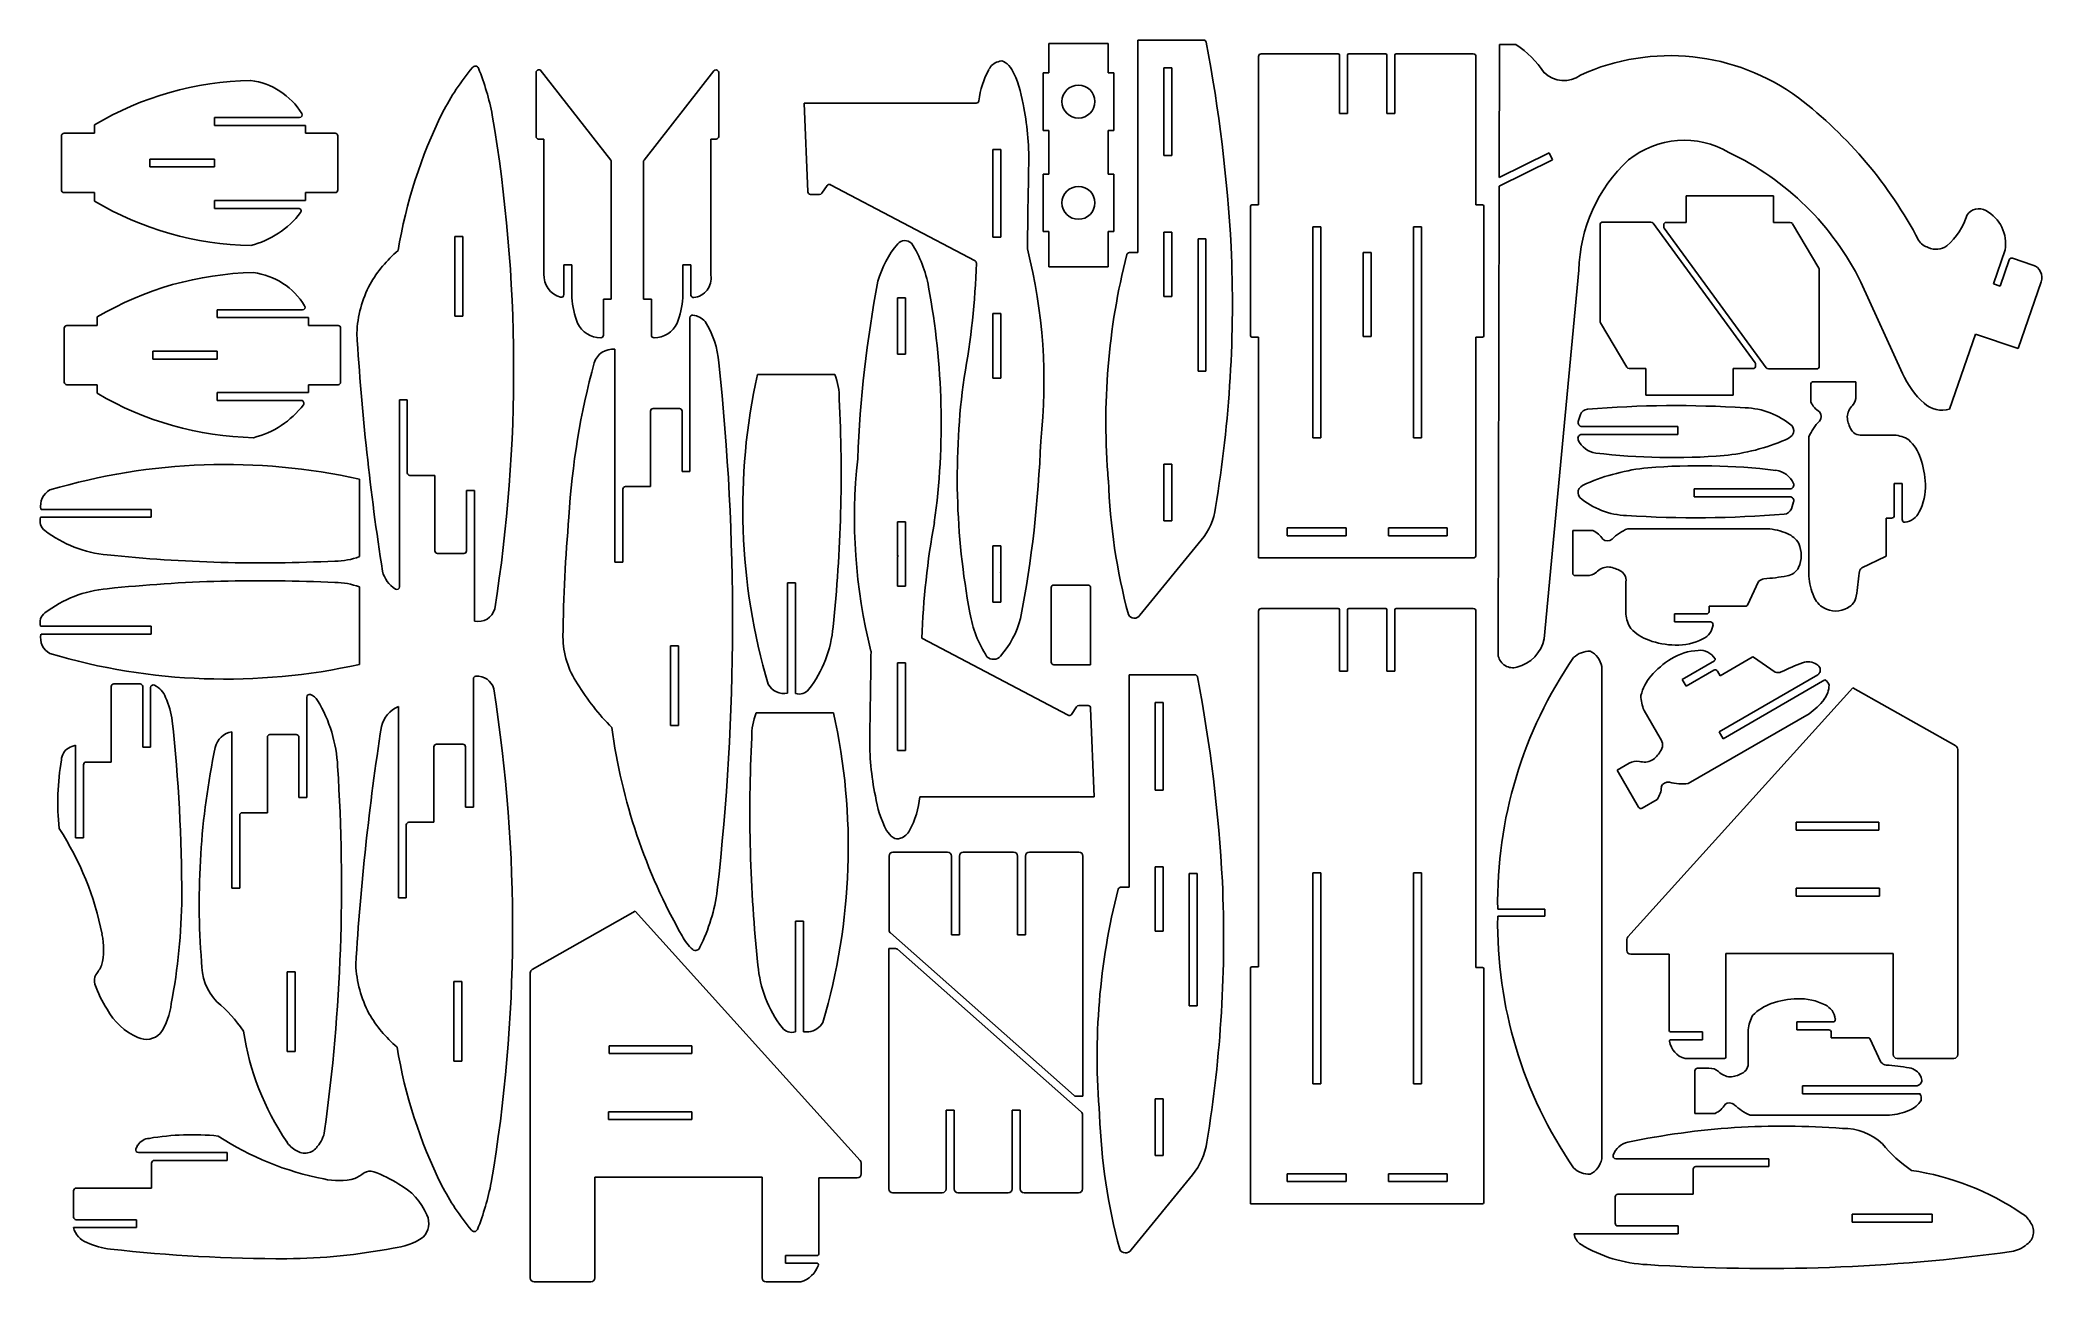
# Model space of a CAD drawing. Extents: x 197 to 957, y 126 to 597.
import ezdxf

# ---------------------------------------------------------------- set-up
doc = ezdxf.new("R2010")
doc.units = 0
doc.header["$MEASUREMENT"] = 0
doc.layers.add('WHITE', color=7, linetype='CONTINUOUS')

msp = doc.modelspace()

# ---------------------------------------------------------------- linework, layer by layer
at = {"layer": 'WHITE', "linetype": 'Continuous'}
for p, q in [((580.18, 596.07), (580.18, 584.9)), ((602.67, 596.07), (580.18, 596.07)), ((602.67, 584.9), (602.67, 596.07)), ((613.97, 597.35), (613.97, 516.62)), ((639, 597.35), (613.97, 597.35)), ((751.35, 595.63), (751.26, 545.15)), ((757.62, 595.62), (751.35, 595.63)), ((386.91, 586), (386.36, 586)), ((413.74, 551.78), (386.91, 586)), ((623.89, 586.8), (623.89, 553.45)), ((626.89, 586.8), (623.89, 586.8)), ((626.89, 553.45), (626.89, 586.8)), ((659.85, 591.13), (659.85, 534.74)), ((690.12, 592.13), (660.85, 592.13)), ((690.62, 569.5), (690.62, 591.63)), ((693.62, 591.63), (693.62, 569.5)), ((708.12, 592.13), (694.12, 592.13)), ((708.62, 569.5), (708.62, 591.63)), ((711.62, 591.63), (711.62, 569.5)), ((741.45, 592.13), (712.12, 592.13)), ((742.45, 534.74), (742.45, 591.13)), ((385.36, 585), (385.36, 560.75)), ((452.94, 585.61), (426.41, 551.78)), ((454.78, 560.75), (454.78, 585)), ((580.18, 584.9), (578, 584.9)), ((578, 584.9), (578, 563.04)), ((604.86, 584.9), (602.67, 584.9)), ((604.86, 563.04), (604.86, 584.9)), ((487.29, 573.39), (552.63, 573.39)), ((488.62, 539.7), (487.29, 573.39)), ((217.61, 565.18), (217.61, 561.93)), ((263.15, 564.93), (263.15, 567.93)), ((263.15, 567.93), (295.53, 567.93)), ((297.81, 564.93), (263.15, 564.93)), ((297.81, 561.93), (297.81, 564.93)), ((578, 563.04), (580.18, 563.04)), ((580.18, 563.04), (580.18, 546.46)), ((602.67, 546.46), (602.67, 563.04)), ((602.67, 563.04), (604.86, 563.04)), ((693.62, 569.5), (690.62, 569.5)), ((711.62, 569.5), (708.62, 569.5)), ((205.06, 560.93), (205.06, 540.43)), ((217.61, 561.93), (206.06, 561.93)), ((309.06, 561.93), (297.81, 561.93)), ((310.06, 540.43), (310.06, 560.93)), ((386.36, 559.75), (388.36, 559.75)), ((388.36, 559.75), (388.36, 508.49)), ((451.78, 508.01), (451.78, 559.75)), ((451.78, 559.75), (453.78, 559.75)), ((561.95, 555.8), (558.95, 555.8)), ((558.95, 555.8), (558.95, 522.45)), ((561.95, 537.79), (561.95, 555.8)), ((238.68, 552.16), (238.68, 549.2)), ((263.17, 552.16), (238.68, 552.16)), ((238.68, 549.2), (263.17, 549.2)), ((263.17, 549.2), (263.17, 552.16)), ((413.95, 498.91), (413.95, 551.16)), ((426.19, 551.16), (426.19, 498.91)), ((623.89, 553.45), (626.89, 553.45)), ((751.26, 545.15), (770.22, 554.56)), ((771.57, 551.88), (751.26, 541.8)), ((770.22, 554.56), (771.57, 551.88)), ((495.91, 542.11), (493.93, 539.18)), ((552.14, 513.5), (497.2, 542.43)), ((580.18, 546.46), (578, 546.46)), ((578, 546.46), (578, 524.6)), ((604.86, 546.36), (602.67, 546.46)), ((604.86, 524.7), (604.86, 546.36)), ((751.26, 541.8), (750.94, 363.41)), ((206.06, 539.43), (217.61, 539.43)), ((217.61, 539.43), (217.61, 536.18)), ((263.15, 533.43), (263.15, 536.43)), ((263.15, 536.43), (297.81, 536.43)), ((295.11, 533.43), (263.15, 533.43)), ((297.81, 536.43), (297.81, 539.43)), ((297.81, 539.43), (309.06, 539.43)), ((493.1, 538.74), (489.62, 538.74)), ((561.95, 522.45), (561.95, 537.79)), ((656.85, 534.24), (656.85, 484.97)), ((659.85, 534.74), (657.35, 534.74)), ((744.95, 534.74), (742.45, 534.74)), ((745.45, 484.97), (745.45, 534.24)), ((822.25, 538.2), (822.25, 528.11)), ((855.5, 538.2), (822.25, 538.2)), ((855.5, 528.11), (855.5, 538.2)), ((680.54, 446.23), (680.54, 526.41)), ((680.54, 526.41), (683.54, 526.41)), ((683.54, 526.41), (683.54, 446.23)), ((718.72, 526.41), (718.72, 446.23)), ((721.72, 526.41), (718.72, 526.41)), ((721.72, 446.23), (721.72, 526.41)), ((789.58, 527.22), (789.58, 490.43)), ((808.92, 528.22), (790.58, 528.22)), ((848.51, 474.75), (809.73, 527.81)), ((813.78, 527.11), (813.78, 526.52)), ((813.97, 525.93), (852.76, 472.88)), ((822.25, 528.11), (814.78, 528.11)), ((861.87, 528.11), (855.5, 528.11)), ((872.76, 510.77), (862.73, 527.62)), ((354.56, 522.73), (354.56, 492.45)), ((357.56, 522.73), (354.56, 522.73)), ((357.56, 492.45), (357.56, 522.73)), ((558.95, 522.45), (561.95, 522.45)), ((578, 524.6), (580.18, 524.6)), ((580.18, 524.6), (580.18, 511.27)), ((602.67, 524.6), (604.86, 524.7)), ((602.67, 511.27), (602.67, 524.6)), ((623.91, 524.45), (623.91, 499.94)), ((626.91, 524.45), (623.91, 524.45)), ((626.91, 499.94), (626.91, 524.45)), ((636.88, 521.84), (636.88, 471.58)), ((639.88, 521.84), (636.88, 521.84)), ((639.88, 471.58), (639.88, 521.84)), ((939.02, 504.81), (943.45, 517.62)), ((395.95, 500.68), (395.95, 512.03)), ((395.95, 512.03), (398.95, 512.03)), ((398.95, 512.03), (398.95, 499.52)), ((441.19, 499.48), (441.19, 512.03)), ((441.19, 512.03), (444.19, 512.03)), ((444.19, 512.03), (444.19, 500.52)), ((580.18, 511.27), (602.67, 511.27)), ((613.97, 516.62), (610.79, 516.62)), ((702.63, 516.71), (699.63, 516.71)), ((699.63, 516.71), (699.63, 484.81)), ((702.63, 484.81), (702.63, 516.71)), ((768.37, 370), (781.59, 509.93)), ((872.9, 473.47), (872.9, 510.26)), ((945.02, 513.91), (941.57, 503.93)), ((954.07, 511.92), (946.28, 514.53)), ((888.7, 505.42), (904.46, 470.75)), ((941.57, 503.93), (939.02, 504.81)), ((948.44, 480.17), (957.21, 505.55)), ((264.23, 491.94), (264.23, 494.94)), ((264.23, 494.94), (296.61, 494.94)), ((410.95, 485.27), (410.95, 498.91)), ((410.95, 498.91), (413.95, 498.91)), ((426.19, 498.91), (429.19, 498.91)), ((429.19, 498.91), (429.19, 485.27)), ((522.74, 499.51), (522.74, 478.02)), ((525.74, 499.51), (522.74, 499.51)), ((525.74, 478.02), (525.74, 499.51)), ((623.91, 499.94), (626.91, 499.94)), ((206.14, 487.94), (206.14, 467.45)), ((218.68, 488.94), (207.14, 488.94)), ((218.68, 492.19), (218.68, 488.94)), ((298.88, 491.94), (264.23, 491.94)), ((298.88, 488.94), (298.88, 491.94)), ((310.14, 488.94), (298.88, 488.94)), ((311.14, 467.45), (311.14, 487.94)), ((354.56, 492.45), (357.56, 492.45)), ((443.85, 491.9), (443.85, 433.49)), ((561.95, 493.46), (558.95, 493.46)), ((558.95, 493.46), (558.95, 468.94)), ((561.95, 468.94), (561.95, 493.46)), ((789.73, 489.92), (799.75, 473.07)), ((239.76, 479.17), (264.25, 479.17)), ((239.76, 476.22), (239.76, 479.17)), ((264.25, 479.17), (264.25, 476.22)), ((415.35, 399.06), (415.35, 479.94)), ((657.35, 484.47), (659.85, 484.47)), ((659.85, 484.47), (659.85, 400.68)), ((699.63, 484.81), (702.63, 484.81)), ((742.45, 401.68), (742.45, 484.47)), ((742.45, 484.47), (744.95, 484.47)), ((922.4, 457.15), (932.22, 485.6)), ((932.22, 485.6), (948.44, 480.17)), ((264.25, 476.22), (239.76, 476.22)), ((522.74, 478.02), (525.74, 478.02)), ((636.88, 471.58), (639.88, 471.58)), ((800.61, 472.58), (806.98, 472.58)), ((806.98, 472.58), (806.98, 462.49)), ((840.23, 462.49), (840.23, 472.58)), ((840.23, 472.58), (847.7, 472.58)), ((848.7, 473.58), (848.7, 474.16)), ((853.56, 472.47), (871.9, 472.47)), ((207.14, 466.45), (218.68, 466.45)), ((218.68, 466.45), (218.68, 463.2)), ((298.88, 463.45), (298.88, 466.45)), ((298.88, 466.45), (310.14, 466.45)), ((498.87, 470.4), (469.49, 470.4)), ((558.95, 468.94), (561.95, 468.94)), ((869.64, 459.96), (869.64, 466.59)), ((870.64, 467.59), (886.8, 467.59)), ((886.8, 467.59), (886.8, 462.28)), ((264.23, 460.45), (264.23, 463.45)), ((264.23, 463.45), (298.88, 463.45)), ((296.19, 460.45), (264.23, 460.45)), ((333.46, 389.71), (333.46, 460.72)), ((333.46, 460.72), (336.46, 460.72)), ((336.46, 460.72), (336.46, 433.01)), ((428.85, 456.43), (428.85, 427.78)), ((439.85, 457.43), (429.85, 457.43)), ((440.85, 433.49), (440.85, 456.43)), ((806.98, 462.49), (840.23, 462.49)), ((782.15, 455.1), (781.31, 452.53)), ((782.73, 450.56), (819.09, 450.56)), ((819.09, 450.56), (819.09, 447.56)), ((683.54, 446.23), (680.54, 446.23)), ((718.72, 446.23), (721.72, 446.23)), ((819.09, 447.56), (782.7, 447.56)), ((868.96, 393.71), (868.96, 446.67)), ((889.17, 447.36), (901.4, 447.36)), ((623.9, 436.33), (623.9, 414.82)), ((626.9, 436.33), (623.9, 436.33)), ((626.9, 414.82), (626.9, 436.33)), ((318.34, 430.57), (318.34, 401.19)), ((337.46, 432.01), (346.96, 432.01)), ((346.96, 432.01), (346.96, 403.38)), ((358.96, 403.38), (358.96, 426.29)), ((358.96, 426.29), (361.96, 426.29)), ((361.96, 426.29), (361.96, 376.71)), ((418.35, 426.78), (418.35, 399.06)), ((428.85, 427.78), (419.35, 427.78)), ((443.85, 433.49), (440.85, 433.49)), ((861.72, 426.9), (825.33, 426.91)), ((825.33, 426.91), (825.33, 423.91)), ((904.35, 428.9), (901.35, 428.9)), ((901.35, 428.9), (901.35, 416.77)), ((904.35, 415.25), (904.35, 428.9)), ((239.13, 419.11), (197.3, 419.11)), ((239.13, 416.11), (239.13, 419.11)), ((825.33, 423.91), (861.69, 423.9)), ((863.11, 421.93), (862.27, 419.36)), ((197.13, 416.11), (239.13, 416.11)), ((525.74, 414.41), (522.74, 414.41)), ((522.74, 414.41), (522.74, 401.44)), ((525.74, 389.9), (525.74, 414.41)), ((623.9, 414.82), (626.9, 414.82)), ((670.73, 409.13), (670.73, 412.13)), ((670.73, 412.13), (693.09, 412.13)), ((693.09, 412.13), (693.09, 409.13)), ((709.17, 409.13), (709.17, 412.13)), ((709.17, 412.13), (731.53, 412.13)), ((731.53, 412.13), (731.53, 409.13)), ((779.2, 411.1), (779.2, 394.95)), ((786.83, 411.1), (779.2, 411.1)), ((853.08, 411.79), (800.12, 411.79)), ((900.35, 415.77), (898.35, 415.77)), ((898.35, 415.77), (898.35, 401.65)), ((561.95, 405.33), (558.95, 405.33)), ((558.95, 405.33), (558.95, 383.84)), ((561.95, 395.42), (561.95, 405.33)), ((614.79, 378.89), (638.1, 407.4)), ((693.09, 409.13), (670.73, 409.13)), ((731.53, 409.13), (709.17, 409.13)), ((347.96, 402.38), (357.96, 402.38)), ((418.35, 399.06), (415.35, 399.06)), ((522.74, 401.44), (523.01, 401.58)), ((522.74, 401.13), (522.74, 389.9)), ((659.85, 400.68), (741.45, 400.68)), ((898.07, 401.2), (889.03, 396.95)), ((318.34, 360.25), (318.34, 389.64)), ((480.95, 349.35), (480.95, 391.19)), ((480.95, 391.19), (483.95, 391.19)), ((483.95, 391.19), (483.95, 349.19)), ((522.74, 389.9), (525.74, 389.9)), ((561.95, 395.1), (561.66, 394.97)), ((561.95, 383.84), (561.95, 395.1)), ((581.06, 389.39), (581.06, 361.12)), ((595.03, 390.39), (582.06, 390.39)), ((596.03, 360.12), (596.03, 389.39)), ((780.2, 393.95), (784.51, 393.95)), ((799.43, 391.57), (799.43, 379.34)), ((845.59, 382.68), (849.84, 391.72)), ((558.95, 383.84), (561.95, 383.84)), ((659.83, 380.46), (659.83, 245.37)), ((690.15, 381.46), (660.83, 381.46)), ((690.65, 357.73), (690.65, 380.96)), ((693.65, 380.96), (693.65, 357.73)), ((708.15, 381.46), (694.15, 381.46)), ((708.65, 357.73), (708.65, 380.96)), ((711.65, 380.96), (711.65, 357.73)), ((741.45, 381.46), (712.15, 381.46)), ((742.45, 245.1), (742.45, 380.46)), ((831.02, 380.39), (831.02, 382.39)), ((831.02, 382.39), (845.14, 382.39)), ((197.13, 374.71), (239.13, 374.71)), ((239.13, 374.71), (239.13, 371.71)), ((817.9, 376.39), (817.9, 379.39)), ((817.9, 379.39), (830.02, 379.39)), ((831.54, 376.39), (817.9, 376.39)), ((239.13, 371.71), (197.3, 371.71)), ((436.44, 367.34), (436.44, 337.07)), ((439.44, 367.34), (436.44, 367.34)), ((439.44, 337.07), (439.44, 367.34)), ((531.99, 370.15), (587.48, 340.92)), ((522.74, 360.9), (522.74, 327.56)), ((525.74, 360.9), (522.74, 360.9)), ((525.74, 327.56), (525.74, 360.9)), ((582.06, 360.12), (596.03, 360.12)), ((693.65, 357.73), (690.65, 357.73)), ((711.65, 357.73), (708.65, 357.73)), ((790.25, 359.43), (790.25, 271.85)), ((820.83, 354.57), (833.11, 361.66)), ((832.82, 358.03), (822.33, 351.97)), ((835.19, 355.94), (834.19, 357.67)), ((847.42, 363), (835.19, 355.94)), ((856.15, 357.27), (847.95, 362.97)), ((223.95, 351.81), (223.95, 323.14)), ((234.95, 352.81), (224.95, 352.81)), ((235.95, 328.86), (235.95, 351.81)), ((238.95, 351.44), (238.95, 328.86)), ((361.57, 354.75), (361.57, 306.02)), ((610.64, 356.32), (610.64, 275.59)), ((635.68, 356.32), (610.64, 356.32)), ((885.64, 351.39), (800.15, 256.78)), ((822.33, 351.97), (820.83, 354.57)), ((834.81, 334.59), (872.35, 356.26)), ((875.02, 354.33), (836.31, 331.99)), ((924.72, 329.29), (885.64, 351.39)), ((298.29, 347.86), (298.29, 309.64)), ((333.07, 271.59), (333.07, 344.25)), ((588.78, 341.25), (590.75, 344.18)), ((591.58, 344.62), (595.07, 344.62)), ((596.07, 343.66), (597.39, 309.96)), ((620.56, 345.76), (620.56, 312.42)), ((623.56, 345.76), (620.56, 345.76)), ((623.56, 312.42), (623.56, 345.76)), ((806.31, 342.78), (812.42, 332.19)), ((436.44, 337.07), (439.44, 337.07)), ((469, 341.89), (498.38, 341.89)), ((823.13, 315.03), (868.99, 341.51)), ((210.45, 294.43), (210.45, 329.52)), ((238.95, 328.86), (235.95, 328.86)), ((269.79, 275.21), (269.79, 334.64)), ((283.29, 332.56), (283.29, 303.92)), ((294.29, 333.56), (284.29, 333.56)), ((295.29, 309.64), (295.29, 332.56)), ((346.57, 328.93), (346.57, 300.3)), ((357.57, 329.93), (347.57, 329.93)), ((358.57, 306.02), (358.57, 328.93)), ((522.74, 327.56), (525.74, 327.56)), ((836.31, 331.99), (834.81, 334.59)), ((925.49, 212.1), (925.49, 327.98)), ((213.45, 322.14), (213.45, 294.43)), ((223.95, 323.14), (214.45, 323.14)), ((800.69, 322.68), (796.09, 320.03)), ((796.09, 320.03), (804.17, 306.03)), ((620.56, 312.42), (623.56, 312.42)), ((298.29, 309.64), (295.29, 309.64)), ((361.57, 306.02), (358.57, 306.02)), ((597.39, 309.96), (531.15, 309.96)), ((805.54, 305.67), (811.28, 308.98)), ((272.79, 302.92), (272.79, 275.21)), ((283.29, 303.92), (273.79, 303.92)), ((336.07, 299.3), (336.07, 271.59)), ((346.57, 300.3), (337.07, 300.3)), ((895.49, 300.33), (864.12, 300.33)), ((864.12, 300.33), (864.12, 297.33)), ((864.12, 297.33), (895.49, 297.33)), ((895.49, 297.33), (895.49, 300.33)), ((213.45, 294.43), (210.45, 294.43)), ((519.48, 287.46), (519.48, 259.36)), ((541.7, 288.96), (520.98, 288.96)), ((543.2, 257.6), (543.2, 287.46)), ((546.2, 287.46), (546.2, 257.6)), ((566.8, 288.96), (547.7, 288.96)), ((568.3, 257.6), (568.3, 287.46)), ((571.3, 287.46), (571.3, 257.6)), ((591.62, 288.96), (572.8, 288.96)), ((593.12, 196.23), (593.12, 287.46)), ((620.58, 283.42), (620.58, 258.91)), ((623.58, 283.42), (620.58, 283.42)), ((623.58, 258.91), (623.58, 283.42)), ((272.79, 275.21), (269.79, 275.21)), ((610.64, 275.59), (607.47, 275.59)), ((633.55, 280.81), (633.55, 230.55)), ((636.55, 280.81), (633.55, 280.81)), ((636.55, 230.55), (636.55, 280.81)), ((680.54, 281.1), (680.54, 200.91)), ((683.54, 281.1), (680.54, 281.1)), ((683.54, 200.91), (683.54, 281.1)), ((718.72, 281.1), (718.72, 200.91)), ((721.72, 281.1), (718.72, 281.1)), ((721.72, 200.91), (721.72, 281.1)), ((895.76, 275.24), (864.12, 275.24)), ((864.12, 275.24), (864.12, 272.24)), ((895.76, 272.24), (895.76, 275.24)), ((336.07, 271.59), (333.07, 271.59)), ((423.02, 266.51), (383.94, 244.4)), ((508.52, 171.9), (423.02, 266.51)), ((768.62, 267.29), (750.71, 267.29)), ((768.62, 264.59), (768.62, 267.29)), ((790.25, 271.85), (790.25, 172.44)), ((864.12, 272.24), (895.76, 272.24)), ((486.93, 262.69), (483.93, 262.69)), ((483.93, 262.69), (483.93, 220.69)), ((486.93, 220.71), (486.93, 262.69)), ((620.58, 258.91), (623.58, 258.91)), ((750.71, 264.59), (768.62, 264.59)), ((519.35, 252.31), (519.35, 161.08)), ((521.99, 252.31), (519.35, 252.31)), ((519.98, 258.24), (589.81, 196.48)), ((592.48, 190.3), (522.65, 252.06)), ((546.2, 257.6), (543.2, 257.6)), ((571.3, 257.6), (568.3, 257.6)), ((799.76, 255.78), (799.76, 251.65)), ((290.88, 243.49), (290.88, 213.19)), ((293.88, 243.49), (290.88, 243.49)), ((293.88, 213.19), (293.88, 243.49)), ((656.83, 244.87), (656.83, 155.37)), ((659.83, 245.37), (657.33, 245.37)), ((744.95, 245.1), (742.45, 245.1)), ((745.45, 155.87), (745.45, 244.6)), ((801.26, 250.15), (815.89, 250.15)), ((815.89, 250.15), (815.89, 221.19)), ((837.39, 211.1), (837.39, 250.42)), ((837.39, 250.42), (900.97, 250.42)), ((900.97, 250.42), (900.97, 212.1)), ((354.17, 239.85), (354.17, 209.58)), ((357.17, 239.85), (354.17, 239.85)), ((357.17, 209.58), (357.17, 239.85)), ((383.18, 243.1), (383.18, 127.22)), ((633.55, 230.55), (636.55, 230.55)), ((488.96, 220.74), (486.93, 220.71)), ((816.39, 220.69), (828.47, 220.69)), ((828.47, 220.69), (828.47, 217.69)), ((845.87, 221.5), (845.87, 209.27)), ((864.34, 221.46), (864.34, 224.46)), ((864.34, 224.46), (877.99, 224.46)), ((876.46, 221.46), (864.34, 221.46)), ((290.88, 213.19), (293.88, 213.19)), ((444.54, 215.45), (413.18, 215.45)), ((413.18, 215.45), (413.18, 212.45)), ((444.54, 212.45), (444.54, 215.45)), ((828.47, 217.69), (816.51, 217.69)), ((877.46, 218.46), (877.46, 220.46)), ((891.58, 218.46), (877.46, 218.46)), ((896.28, 209.13), (892.03, 218.17)), ((354.17, 209.58), (357.17, 209.58)), ((413.18, 212.45), (444.54, 212.45)), ((821.88, 210.6), (836.89, 210.6)), ((825.65, 205.9), (825.65, 189.75)), ((830.96, 206.9), (826.65, 206.9)), ((902.47, 210.6), (923.99, 210.6)), ((680.54, 200.91), (683.54, 200.91)), ((718.72, 200.91), (721.72, 200.91)), ((866.46, 197.15), (866.46, 200.15)), ((866.46, 200.15), (909.8, 200.15)), ((444.54, 190.36), (412.9, 190.36)), ((412.9, 190.36), (412.9, 187.36)), ((444.54, 187.36), (444.54, 190.36)), ((541.17, 161.08), (541.17, 190.95)), ((541.17, 190.95), (544.17, 190.95)), ((544.17, 190.95), (544.17, 161.08)), ((566.27, 161.08), (566.27, 190.95)), ((566.27, 190.95), (569.27, 190.95)), ((569.27, 190.95), (569.27, 161.08)), ((590.47, 196.23), (593.12, 196.23)), ((620.57, 195.3), (620.57, 173.79)), ((623.57, 195.3), (620.57, 195.3)), ((623.57, 173.79), (623.57, 195.3)), ((911.15, 197.15), (866.46, 197.15)), ((412.9, 187.36), (444.54, 187.36)), ((592.99, 161.08), (592.99, 189.18)), ((825.65, 189.75), (833.27, 189.75)), ((846.56, 189.06), (899.52, 189.06)), ((234.28, 174.86), (268.05, 174.86)), ((239.33, 170.86), (239.33, 161.36)), ((268.05, 171.86), (240.33, 171.86)), ((268.05, 174.86), (268.05, 171.86)), ((508.9, 166.76), (508.9, 170.89)), ((620.57, 173.79), (623.57, 173.79)), ((795.55, 172.5), (853.71, 172.5)), ((824.99, 168.5), (824.99, 159)), ((853.71, 169.5), (825.99, 169.5)), ((853.71, 172.5), (853.71, 169.5)), ((209.67, 160.36), (209.67, 150.36)), ((239.33, 161.36), (210.67, 161.36)), ((407.69, 127.22), (407.69, 165.54)), ((407.69, 165.54), (471.27, 165.54)), ((471.27, 165.54), (471.27, 127.22)), ((492.78, 136.31), (492.78, 165.26)), ((492.78, 165.26), (507.4, 165.26)), ((611.46, 137.86), (634.77, 166.37)), ((693.09, 166.82), (670.73, 166.82)), ((670.73, 166.82), (670.73, 163.82)), ((670.73, 163.82), (693.09, 163.82)), ((693.09, 163.82), (693.09, 166.82)), ((731.53, 166.82), (709.17, 166.82)), ((709.17, 166.82), (709.17, 163.82)), ((709.17, 163.82), (731.53, 163.82)), ((731.53, 163.82), (731.53, 166.82)), ((520.85, 159.58), (539.67, 159.58)), ((545.67, 159.58), (564.77, 159.58)), ((570.77, 159.58), (591.49, 159.58)), ((656.83, 155.37), (744.95, 155.37)), ((795.35, 158), (795.35, 148)), ((824.99, 159), (796.35, 159)), ((233.62, 146.36), (209.59, 146.36)), ((210.67, 149.36), (233.62, 149.36)), ((233.62, 149.36), (233.62, 146.36)), ((796.35, 147), (819.28, 147)), ((819.28, 147), (819.28, 144)), ((915.72, 151.41), (885.42, 151.41)), ((885.42, 151.41), (885.42, 148.41)), ((885.42, 148.41), (915.72, 148.41)), ((915.72, 148.41), (915.72, 151.41)), ((819.28, 144), (779.82, 144)), ((480.19, 132.81), (480.19, 135.81)), ((480.19, 135.81), (492.28, 135.81)), ((492.28, 132.81), (480.19, 132.81)), ((384.68, 125.72), (406.19, 125.72)), ((472.77, 125.72), (485.91, 125.72))]:
    msp.add_line(p, q, dxfattribs=at)
for centre in [(591.43, 573.97), (591.43, 535.53)]:
    msp.add_circle(centre, 6.25, dxfattribs=at)
for centre, radius, start, end in [((639, 596.35), 1, 10.76271, 90), ((65.47, 487.33), 584.8, 3.08471, 10.76271), ((738.03, 565.11), 36.26, 33.19548, 57.29125), ((435.49, 524.93), 96.71, 140.17453, 152.34958), ((362.32, 586.17), 1.3, 23.23309, 147.54535), ((269.95, 549.56), 100.66, 11.02712, 21.63741), ((386.36, 585), 1, 90, 180), ((453.72, 585), 1, 86.80313, 142.01559), ((453.78, 585), 1, 0, 90), ((586.14, 570.53), 32.73, 151.34454, 173.42574), ((562.72, 583.42), 6.01, 107.80898, 152.07772), ((562.08, 586.89), 2.54, 51.80428, 118.02696), ((553.76, 577.05), 15.42, 36.5139, 50.11653), ((528.53, 566.87), 42.31, 8.4164, 27.22079), ((660.85, 591.13), 1, 90, 180), ((690.12, 591.63), 0.5, 0, 90), ((694.12, 591.63), 0.5, 90, 180), ((708.12, 591.63), 0.5, 0, 90), ((712.12, 591.63), 0.5, 90, 180), ((741.45, 591.13), 1, 0, 90), ((816.21, 509.12), 82.31, 53.61218, 114.42566), ((279.33, 460.73), 121.32, 91.12601, 120.58374), ((273.41, 555.25), 27.02, 31.71918, 82.46114), ((775.79, 592.52), 10.59, 225.50131, 307.07558), ((552.63, 574.39), 1, 270, 353.42574), ((469.3, 552.02), 103.26, 358.99466, 11.76196), ((764.02, 443.99), 165.75, 27.80582, 52.44463), ((295.53, 568.93), 1, 270, 31.71918), ((517.47, 486.95), 187, 153.7005, 170.63668), ((-202.06, 472.22), 578.92, 350.9686, 9.60454), ((206.06, 560.93), 1, 90, 180), ((309.06, 560.93), 1, 0, 90), ((386.36, 560.75), 1, 180, 270), ((453.78, 560.75), 1, 270, 0), ((821.54, 525.56), 33.72, 59.63639, 128.77991), ((412.95, 551.16), 1, 0, 38.09762), ((427.19, 551.16), 1, 141.90238, 180), ((4137.83, 480.91), 3565.96, 178.88651, 179.40321), ((840.2, 508.78), 58.62, 132.73165, 178.88351), ((792.63, 457.74), 107.25, 26.39207, 64.63107), ((206.06, 540.43), 1, 180, 270), ((309.06, 540.43), 1, 270, 0), ((496.74, 541.55), 1, 62.22683, 145.98986), ((279.33, 640.63), 121.32, 239.41627, 268.87399), ((295.11, 532.43), 1, 322.68362, 90), ((489.62, 539.74), 1, 182.25, 270), ((493.1, 539.74), 1, 270, 325.98986), ((657.35, 534.24), 0.5, 90, 180), ((744.95, 534.24), 0.5, 0, 90), ((933.49, 527.89), 5.39, 60.41224, 145.37343), ((929.53, 520.09), 14.14, 349.9435, 62.06604), ((268.58, 552.66), 34.37, 284.10307, 322.68362), ((790.58, 527.22), 1, 90, 180), ((808.92, 527.22), 1, 36.16548, 90), ((814.78, 527.11), 1, 90, 180), ((814.78, 526.52), 1, 180, 216.16547), ((861.87, 527.11), 1, 30.76436, 90), ((904.53, 538.62), 25.69, 311.02503, 342.63006), ((363.33, 481.11), 47.31, 129.93871, 150.15156), ((550.4, 496.25), 36.39, 139.28908, 164.87948), ((525.5, 517.57), 3.62, 46.4861, 138.0139), ((491.39, 496.31), 43.7, 9.51684, 33.11604), ((372.55, 467.63), 205.78, 353.69604, 14.18247), ((175.64, 497.43), 474.27, 350.58359, 2.58288), ((915.64, 524.26), 5.82, 210.50269, 256.69679), ((917.33, 524.63), 6.75, 243.35415, 307.01906), ((258.13, 522.46), 294.7, 349.5983, 358.07851), ((551.67, 512.61), 1, 358.07851, 62.22683), ((859.82, 452.2), 257.98, 165.7116, 184.89906), ((610.79, 515.62), 1, 90, 165.7116), ((871.9, 510.26), 1, 0, 30.76436), ((945.97, 513.58), 1, 71.48711, 160.94241), ((952.48, 507.18), 5, 340.94241, 71.48712), ((280.41, 387.75), 121.32, 91.12601, 120.58374), ((274.48, 482.27), 27.02, 31.71918, 82.46114), ((361.6, 484.08), 44.36, 152.37598, 177.42495), ((396.92, 507.99), 8.57, 176.62749, 254.92846), ((444.43, 506.9), 7.43, 276.81145, 8.54878), ((949.85, 422.13), 442.55, 169.10919, 177.90322), ((261.67, 452.08), 277.62, 352.13708, 10.68153), ((296.61, 495.94), 1, 270, 31.71918), ((394.95, 500.68), 1, 254.92846, 0), ((434.49, 502.49), 35.66, 184.7838, 200.84026), ((405.66, 502.51), 35.66, 339.1382, 355.12512), ((445.19, 500.52), 1, 180, 276.81145), ((207.14, 487.94), 1, 90, 180), ((310.14, 487.94), 1, 0, 90), ((410.05, 494.18), 9.91, 206.19953, 269.34108), ((430.09, 494.18), 9.91, 270.65892, 333.80047), ((444.85, 491.9), 1, 82.95185, 180), ((444.04, 485.4), 7.55, 42.49224, 82.95185), ((420.37, 472.09), 34.55, 4.53069, 32.20157), ((790.58, 490.43), 1, 180, 210.76436), ((1281.78, 544.26), 966.25, 183.45253, 188.8504), ((414.59, 472.49), 7.48, 84.16572, 161.87311), ((409.95, 485.27), 1, 269.34108, 0), ((430.19, 485.27), 1, 180, 270.65892), ((657.35, 484.97), 0.5, 180, 270), ((744.95, 484.97), 0.5, 270, 0), ((681.65, 399.77), 284.26, 164.69185, 176.69319), ((-458.22, 377.33), 918.22, 353.56775, 6.09466), ((800.61, 473.58), 1, 210.76436, 270), ((847.7, 473.58), 1, 270, 0), ((847.7, 474.16), 1, 0, 36.16547), ((853.56, 473.47), 1, 216.16548, 270), ((871.9, 473.47), 1, 270, 0), ((207.14, 467.45), 1, 180, 270), ((310.14, 467.45), 1, 270, 0), ((698.49, 419.46), 234.59, 167.46039, 196.52517), ((475.15, 461.28), 25.42, 359.42273, 21.01597), ((823.01, 431.27), 277.62, 172.13708, 190.68153), ((870.64, 466.59), 1, 90, 180), ((936.2, 485.11), 34.83, 204.34396, 227.58907), ((280.41, 567.64), 121.32, 239.41627, 268.87399), ((269.65, 479.68), 34.37, 284.10307, 322.68362), ((296.19, 459.45), 1, 322.68362, 90), ((429.85, 456.43), 1, 90, 180), ((439.85, 456.43), 1, 0, 90), ((-57.5, 432.82), 558.77, 354.01209, 2.89323), ((785, 454.16), 3, 92.82975, 161.85), ((818.36, 48.54), 409.99, 86.31277, 94.68787), ((843.91, 429.06), 28.64, 49.41529, 88.36498), ((877.3, 463.35), 8.37, 203.86793, 239.03052), ((890.16, 453.78), 6.68, 134.09796, 176.13756), ((881.49, 462.07), 5.31, 319.01775, 2.24862), ((919.63, 467.28), 10.5, 228.69135, 285.28215), ((782.74, 452.06), 1.5, 161.85, 269.99113), ((860.35, 448.98), 2.85, 325.53668, 39.80619), ((886.68, 439.18), 19.24, 135.55524, 157.07006), ((870.84, 454.44), 2.77, 319.65109, 38.85859), ((894.72, 455.15), 11.27, 184.67149, 207.93655), ((888.56, 451.41), 4.1, 202.0807, 278.61461), ((134.84, 461.23), 442.55, 349.10919, 357.90322), ((782.7, 446.06), 1.5, 89.99113, 203.48354), ((789.04, 448.9), 8.45, 204.00782, 262.85038), ((828.86, 518.34), 79.18, 275.69819, 293.17728), ((857.36, 452.37), 7.33, 291.38337, 316.86695), ((900.11, 434.25), 13.17, 59.1075, 84.36173), ((894.21, 432.52), 18.17, 19.48877, 45.86002), ((267.41, 201.58), 234.59, 77.46039, 106.52517), ((712.13, 415.72), 205.78, 173.69604, 194.18247), ((815.56, 356.12), 79.18, 95.69819, 113.17728), ((817.17, 682.95), 244.18, 263.13743, 274.59361), ((827.25, 191.51), 244.18, 83.13743, 94.59361), ((855.38, 425.56), 8.45, 24.00782, 82.85038), ((880.06, 427.64), 33.15, 1.74641, 19.26912), ((203.88, 420.55), 6.74, 118.36832, 192.2969), ((337.46, 433.01), 1, 180, 270), ((419.35, 426.78), 1, 90, 180), ((832.67, 438.51), 230.03, 182.07997, 194.95159), ((784.07, 425.48), 2.85, 145.53668, 219.80619), ((787.06, 422.09), 7.33, 111.38337, 136.86695), ((861.72, 428.4), 1.5, 269.99714, 23.48354), ((891.27, 428.03), 21.93, 333.17702, 1.6287), ((618.75, 423.22), 25, 320.7249, 352.20668), ((800.51, 445.41), 28.64, 229.41529, 268.36498), ((859.42, 420.3), 3, 272.82975, 341.85), ((861.69, 422.4), 1.5, 341.85, 89.99113), ((201.64, 414.75), 4.71, 163.17998, 231.89995), ((226.52, 447.47), 45.81, 232.6676, 264.93563), ((998.38, 363.48), 602.82, 174.98573, 179.30905), ((826.55, 360.89), 294.7, 169.5983, 178.20041), ((783.44, 403.45), 8.37, 30.96948, 66.13207), ((807.62, 394.07), 19.24, 112.92994, 134.44476), ((826.06, 825.92), 409.99, 266.31277, 274.68787), ((851.54, 388.8), 23.04, 66.5477, 86.17536), ((900.35, 416.77), 1, 270, 0), ((905.35, 415.25), 1, 180, 276.90583), ((904.65, 421.04), 6.84, 276.90583, 334.80852), ((347.96, 403.38), 1, 180, 270), ((357.96, 403.38), 1, 270, 0), ((792.36, 409.91), 2.77, 231.14141, 310.34891), ((857.28, 401.48), 9.12, 31.03768, 67.90757), ((854.73, 401.72), 11.29, 335.71743, 23.29818), ((280.76, 957.56), 558.77, 264.01209, 272.89322), ((309.22, 424.91), 25.42, 269.42273, 291.01597), ((337.82, 398.28), 11.11, 193.95321, 238.0294), ((523.24, 401.13), 0.5, 116.63616, 180), ((741.45, 401.68), 1, 270, 0), ((793.01, 390.59), 6.68, 93.86244, 135.90204), ((791.64, 386.03), 11.27, 62.06345, 85.32851), ((795.38, 392.19), 4.1, 351.38539, 67.91929), ((859.77, 399.58), 5.82, 278.47828, 334.51337), ((891.37, 394.47), 3.41, 133.27218, 171.99573), ((897.85, 401.65), 0.5, 295.17883, 0), ((226.52, 343.36), 45.81, 95.06437, 127.3324), ((280.76, -166.73), 558.77, 87.10677, 95.98792), ((309.22, 365.91), 25.42, 68.98403, 90.57727), ((332.46, 389.71), 1, 238.0294, 0), ((561.45, 395.42), 0.5, 294.52765, 0), ((582.06, 389.39), 1, 90, 180), ((595.03, 389.39), 1, 0, 90), ((780.2, 394.95), 1, 180, 270), ((784.72, 399.25), 5.31, 267.75138, 310.98225), ((852.32, 389.38), 3.41, 98.00427, 136.72782), ((846.37, 474.14), 81.57, 273.84978, 280.06416), ((891.95, 395.25), 23.04, 183.82464, 203.4523), ((806.61, 400.42), 81.57, 349.93584, 356.15022), ((363.42, 383.03), 6.49, 257.04281, 344.99858), ((660.83, 380.46), 1, 90, 180), ((690.15, 380.96), 0.5, 0, 90), ((694.15, 380.96), 0.5, 90, 180), ((708.15, 380.96), 0.5, 0, 90), ((712.15, 380.96), 0.5, 90, 180), ((741.45, 380.46), 1, 0, 90), ((830.02, 380.39), 1, 270, 0), ((845.14, 382.89), 0.5, 270, 334.82117), ((879.15, 389.41), 8.98, 201.79314, 239.26161), ((879.05, 389.67), 9.15, 240.66087, 300.32352), ((881.16, 387.03), 5.82, 295.48663, 351.52172), ((201.64, 376.08), 4.71, 128.10005, 196.82002), ((452.6, 378.57), 45.81, 322.6676, 354.93563), ((593.29, 387.04), 43.7, 189.51684, 213.11604), ((534.28, 387.11), 36.39, 319.28908, 344.87948), ((612.68, 380.29), 2.53, 206.56334, 326.28399), ((812.54, 380.64), 13.17, 185.63827, 210.8925), ((814.28, 386.53), 18.17, 224.13998, 250.51123), ((825.75, 376.1), 6.84, 295.19148, 353.09417), ((831.54, 375.39), 1, 353.09417, 90), ((203.88, 370.28), 6.74, 167.7031, 241.63168), ((427.52, 370.84), 31.92, 180.16778, 214.21656), ((-3053.14, 402.44), 3565.96, 358.88651, 359.40321), ((754.68, 372.72), 13.95, 283.84113, 348.773), ((785.71, 356.17), 9.09, 88.87649, 132.52787), ((782, 357.8), 8.42, 11.19571, 62.45551), ((819.15, 400.69), 33.15, 250.73088, 268.25359), ((828.12, 343.68), 21.93, 93.17702, 121.6287), ((818.77, 389.48), 21.93, 268.3713, 296.82298), ((827.48, 358.76), 6.84, 31.8258, 94.80852), ((267.41, 589.25), 234.59, 253.47483, 282.53961), ((559.18, 365.79), 3.62, 226.4861, 318.0139), ((582.06, 361.12), 1, 180, 270), ((914.85, 269.88), 164.16, 145.49554, 180.90385), ((756.51, 364.67), 5.71, 192.79308, 285.40047), ((834.06, 334.16), 33.15, 121.74641, 139.26912), ((833.32, 357.17), 1, 30, 120), ((832.86, 362.1), 0.5, 300, 31.82581), ((847.67, 362.56), 0.5, 55.17883, 120), ((894.36, 284.16), 81.57, 109.93584, 116.15022), ((868.68, 355.42), 5.82, 55.48663, 111.52172), ((867.79, 355.25), 6.51, 33.38048, 49.86955), ((870.58, 358.26), 2.7, 336.52906, 11.99823), ((224.95, 351.81), 1, 90, 180), ((234.95, 351.81), 1, 0, 90), ((239.95, 351.44), 1, 64.02558, 180), ((236.62, 344.6), 8.61, 21.29976, 64.02558), ((362.57, 354.75), 1, 94.75124, 180), ((363.03, 349.28), 6.49, 15.00142, 94.75124), ((-202.45, 260.08), 578.92, 350.39546, 9.0314), ((477.64, 399.53), 89.61, 211.36158, 224.90296), ((479.51, 355.94), 6.74, 208.36832, 282.2969), ((485.31, 353.7), 4.71, 253.17998, 321.89995), ((635.68, 355.32), 1, 10.76271, 90), ((62.15, 246.3), 584.8, 3.08471, 10.76271), ((822.76, 343.98), 18.17, 139.48877, 165.86002), ((857.13, 360.54), 3.41, 253.27218, 291.99573), ((866.51, 361.4), 7.78, 318.62553, 327.24437), ((867.48, 352.54), 9.12, 322.09242, 358.96232), ((873.74, 351.68), 2.94, 13.56001, 64.32071), ((218.8, 335.7), 28.5, 6.30361, 24.95465), ((299.29, 347.86), 1, 69.98624, 180), ((297.84, 343.86), 5.25, 30.7743, 69.98624), ((256.96, 319), 53.09, 2.62612, 31.25832), ((337.42, 334.03), 11.11, 113.06431, 166.04679), ((591.58, 343.62), 1, 90, 145.98986), ((595.07, 343.62), 1, 2.25, 90), ((818.31, 348.22), 13.17, 179.1075, 204.36173), ((856.17, 360.65), 23.04, 303.82464, 323.4523), ((-354.28, 272.51), 605.06, 359.9327, 6.29237), ((1281.39, 188.05), 966.25, 171.1496, 176.54747), ((630.39, 365.12), 218.13, 187.59901, 209.65881), ((492.73, 332.78), 25.42, 158.98403, 180.57727), ((269.39, 290.96), 234.59, 343.47483, 12.53961), ((587.95, 341.81), 1, 242.22683, 325.98986), ((210.67, 323.7), 5.61, 121.99512, 176.77201), ((212.3, 320.57), 9.13, 101.68211, 120.32766), ((544.06, 269.85), 286.66, 168.14455, 184.52452), ((271, 327.07), 7.67, 99.05562, 167.38309), ((284.29, 332.56), 1, 90, 180), ((294.29, 332.56), 1, 0, 90), ((347.57, 328.93), 1, 90, 180), ((357.57, 328.93), 1, 0, 90), ((1025.37, 304.32), 558.77, 177.10677, 185.98791), ((615.38, 331.34), 103.26, 178.99466, 191.76196), ((802.91, 333.1), 11.27, 304.67149, 327.93655), ((809.22, 329.63), 4.1, 322.08071, 38.61461), ((923.99, 327.98), 1.5, 0, 60.50434), ((300.06, 307.8), 96.38, 170.31574, 185.89618), ((214.45, 322.14), 1, 90, 180), ((-372.63, 276.54), 684.1, 352.14595, 3.76241), ((803.53, 318.19), 5.31, 79.01775, 122.24862), ((806.37, 329.83), 6.68, 254.09796, 296.13756), ((804.52, 313.91), 8.37, 323.86793, 359.03052), ((815.46, 312.78), 2.77, 79.65109, 158.85859), ((820.76, 334.13), 19.24, 255.55524, 277.07006), ((556.15, 316.48), 42.31, 188.4164, 207.22079), ((498.54, 312.82), 32.73, 331.34454, 354.98373), ((805.04, 306.53), 1, 210, 300), ((110.21, 236.41), 112.31, 10.95291, 33.19297), ((273.79, 302.92), 1, 90, 180), ((337.07, 299.3), 1, 90, 180), ((530.92, 306.3), 15.42, 216.5139, 230.11653), ((521.96, 299.94), 6.01, 287.80898, 332.07772), ((522.6, 296.47), 2.54, 231.80428, 298.02696), ((520.98, 287.46), 1.5, 90, 180), ((541.7, 287.46), 1.5, 0, 90), ((547.7, 287.46), 1.5, 90, 180), ((566.8, 287.46), 1.5, 0, 90), ((572.8, 287.46), 1.5, 90, 180), ((591.62, 287.46), 1.5, 0, 90), ((387.04, 283.11), 67.74, 333.42008, 352.66712), ((856.5, 211.16), 257.98, 165.7116, 184.89906), ((607.47, 274.59), 1, 90, 165.7116), ((172.31, 256.4), 474.27, 350.58359, 2.58288), ((31.25, 273.24), 219.53, 349.02621, 359.62537), ((520.98, 259.36), 1.5, 180, 228.50932), ((914.85, 262), 164.16, 179.09615, 214.50446), ((195.46, 252.15), 25.63, 345.87642, 12.6339), ((456.49, 265.21), 17.6, 207.1555, 228.7702), ((445.96, 253.36), 1.75, 232.23692, 341.16157), ((521.99, 251.31), 1, 48.50932, 90), ((801.26, 255.78), 1.5, 137.89538, 180), ((801.26, 251.65), 1.5, 180, 270), ((203.21, 254.18), 19.01, 321.76114, 334.16764), ((279.46, 246.69), 21.17, 178.53082, 223.72454), ((361.21, 248.23), 44.36, 182.57505, 207.62402), ((384.68, 243.1), 1.5, 119.49565, 180), ((515.28, 250.07), 45.81, 185.06437, 217.3324), ((657.33, 244.87), 0.5, 90, 180), ((744.95, 244.6), 0.5, 0, 90), ((222.39, 240.1), 4.84, 151.45802, 195.74999), ((265.57, 256.38), 50.97, 200.19317, 212.11842), ((243.63, 240.72), 24.11, 208.32844, 246.8429), ((222.45, 233.82), 24.43, 325.66577, 354.42856), ((229.82, 190.72), 53.74, 34.31376, 50.28539), ((860.72, 214.32), 18.17, 109.48877, 135.86002), ((865.6, 200.16), 33.15, 91.74641, 109.26912), ((865.21, 211.37), 21.93, 63.17702, 91.6287), ((872.19, 224.75), 6.84, 6.90583, 64.80852), ((374.16, 235.92), 101.05, 188.48226, 214.28866), ((362.94, 251.2), 47.31, 209.84843, 230.06129), ((482.56, 225.2), 4.71, 218.10005, 286.82002), ((488.42, 227.38), 6.66, 274.63642, 331.80397), ((816.39, 221.19), 0.5, 180, 270), ((858.98, 220.21), 13.17, 149.1075, 174.36173), ((876.46, 220.46), 1, 0, 90), ((877.99, 225.46), 1, 270, 6.90583), ((237.32, 225.36), 7.51, 244.97801, 314.91172), ((517.08, 245.36), 187, 189.36332, 206.2995), ((816.51, 217.19), 0.5, 90, 187.7477), ((823.75, 218.18), 7.8, 187.74771, 256.11174), ((891.58, 217.96), 0.5, 25.17884, 90), ((826.65, 205.9), 1, 90, 180), ((831.17, 201.59), 5.31, 49.01775, 92.24862), ((839.45, 210.26), 6.68, 224.09796, 266.13756), ((836.89, 211.1), 0.5, 270, 0), ((841.82, 208.66), 4.1, 292.08071, 8.61461), ((898.77, 211.47), 3.41, 223.27218, 261.99573), ((892.81, 126.71), 81.57, 79.93584, 86.15022), ((902.47, 212.1), 1.5, 180, 270), ((906.21, 201.27), 5.82, 25.48663, 81.52172), ((923.99, 212.1), 1.5, 270, 0), ((838.08, 214.82), 11.27, 274.67149, 297.93655), ((907.32, 207.53), 7.78, 288.62553, 297.24437), ((909.28, 202.78), 2.7, 306.52906, 341.99823), ((905.35, 201.56), 6.51, 3.38048, 19.86955), ((590.47, 197.23), 1, 228.50931, 270), ((591.49, 189.18), 1.5, 0, 48.50932), ((829.89, 197.4), 8.37, 293.86793, 329.03052), ((838.8, 190.94), 2.77, 49.65109, 128.85859), ((854.06, 206.78), 19.24, 225.55524, 247.07006), ((897.99, 212.05), 23.04, 273.82464, 293.4523), ((903.72, 199.37), 9.12, 292.09242, 328.96232), ((908.72, 195.5), 2.94, 343.56001, 34.32071), ((294.05, 184.67), 11.13, 317.57398, 351.6802), ((829.34, 197.48), 230.03, 182.07997, 194.95159), ((859.06, -101.76), 286.66, 85.47548, 101.85545), ((882.22, 162.84), 21.17, 46.27546, 91.46918), ((234.28, 175.86), 1, 159.4941, 270), ((241.9, 173.01), 9.13, 149.67233, 159.49409), ((238.78, 174.65), 5.61, 93.22799, 148.00488), ((254.67, 85.25), 96.38, 84.10382, 99.68426), ((326.06, 275.11), 112.31, 236.80703, 259.04709), ((298.16, 183.4), 8.7, 210.43139, 243.24192), ((297.5, 180.32), 5.71, 235.24301, 326.42299), ((615.42, 182.19), 25, 320.7249, 352.20668), ((801.84, 171.3), 7.67, 102.61691, 160.67534), ((938.19, 212.48), 53.74, 219.71461, 235.68624), ((240.33, 170.86), 1, 90, 180), ((322.38, 162.92), 4.84, 74.25001, 118.54198), ((306.1, 119.74), 50.97, 57.88158, 69.80683), ((507.4, 170.89), 1.5, 0, 42.10462), ((785.71, 175.7), 9.09, 227.47213, 271.12351), ((782, 174.08), 8.42, 297.54449, 348.80429), ((795.55, 173.5), 1, 160.67534, 270), ((825.99, 168.5), 1, 90, 180), ((892.99, 68.14), 101.05, 55.71134, 81.51774), ((210.67, 160.36), 1, 90, 180), ((310.33, 189.85), 25.63, 257.3661, 284.12358), ((308.3, 182.11), 19.01, 295.83236, 308.23886), ((321.75, 141.69), 24.11, 23.1571, 61.67155), ((435.1, 207.38), 96.71, 207.65042, 219.82546), ((269.55, 182.75), 100.66, 338.36259, 348.97288), ((507.4, 166.76), 1.5, 270, 0), ((520.85, 161.08), 1.5, 180, 270), ((539.67, 161.08), 1.5, 270, 0), ((545.67, 161.08), 1.5, 180, 270), ((564.77, 161.08), 1.5, 270, 0), ((570.77, 161.08), 1.5, 180, 270), ((591.49, 161.08), 1.5, 270, 0), ((744.95, 155.87), 0.5, 270, 0), ((796.35, 158), 1, 90, 180), ((217.88, 148.69), 8.61, 195.72143, 248.70024), ((210.67, 150.36), 1, 180, 270), ((337.12, 147.99), 7.51, 315.08828, 25.02199), ((361.92, 146.14), 1.3, 212.45465, 336.76685), ((796.35, 148), 1, 180, 270), ((945.52, 144.13), 8.7, 26.75808, 59.56862), ((948.59, 144.79), 5.71, 303.57701, 34.75699), ((226.78, 166.51), 28.5, 245.04535, 263.69639), ((289.96, 739.6), 605.06, 263.70763, 270.0673), ((289.24, 354.06), 219.53, 270.37463, 280.97379), ((328.66, 162.86), 24.43, 275.57144, 304.33423), ((609.36, 139.26), 2.53, 206.56334, 326.28399), ((785.05, 144.46), 5.25, 184.97139, 239.2257), ((809.91, 185.33), 53.09, 238.74168, 267.37388), ((852.37, 814.92), 684.1, 266.23759, 277.85405), ((944.24, 148.25), 11.13, 278.3198, 312.42602), ((483.16, 135.3), 9.97, 286.00721, 341.59245), ((492.28, 136.31), 0.5, 270, 0), ((492.15, 132.33), 0.5, 339.50125, 74.92523), ((384.68, 127.22), 1.5, 180, 270), ((406.19, 127.22), 1.5, 270, 0), ((472.77, 127.22), 1.5, 180, 270)]:
    msp.add_arc(centre, radius, start, end, dxfattribs=at)

doc.saveas('drawing.dxf')
